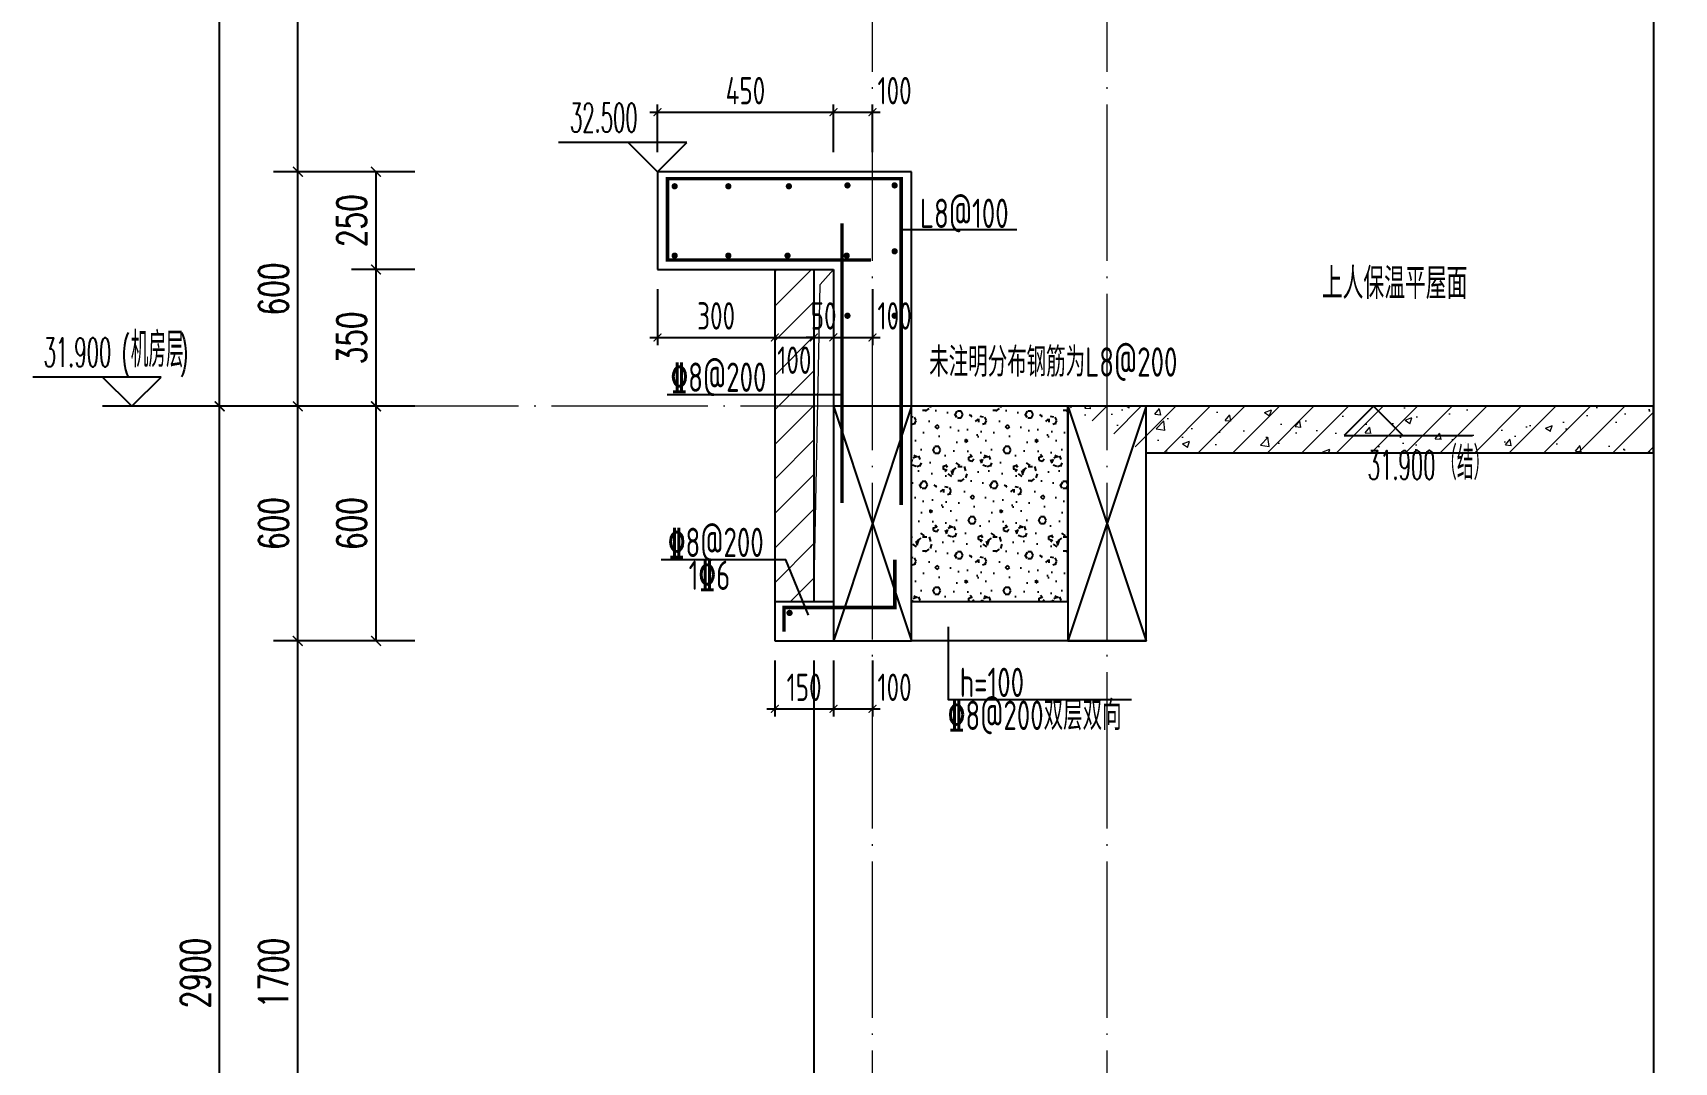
# Model space of a CAD drawing. Extents: x -668857 to 143095, y -247466 to 228182.
# Drawn here: x 16287 to 20486, y 165406 to 168039 of the extents above; entities that cross this region are included whole.
import ezdxf

# ---------------------------------------------------------------- set-up
doc = ezdxf.new("R2010")
doc.units = 0
doc.header["$LTSCALE"] = 1000
doc.linetypes.add('DOTE', pattern=[2.4200000000000004, 2, -0.2, 0.02, -0.2])
doc.layers.get('0').update_dxf_attribs({"linetype": 'CONTINUOUS'})
doc.layers.get('DEFPOINTS').update_dxf_attribs({"linetype": 'CONTINUOUS'})
for name, color, linetype in [('3-屋面构造层', 157, 'CONTINUOUS'), ('DIM', 2, 'CONTINUOUS'), ('DIM_ELEV', 3, 'CONTINUOUS'), ('DIM_SYMB', 3, 'CONTINUOUS'), ('PUB_DIM', 3, 'CONTINUOUS'), ('PUB_TEXT', 2, 'CONTINUOUS'), ('REIN', 6, 'CONTINUOUS'), ('S-大样-砼线', 7, 'CONTINUOUS'), ('S-引出线', 40, 'CONTINUOUS'), ('TEXT', 2, 'CONTINUOUS'), ('WALL', 5, 'CONTINUOUS'), ('看线', 251, 'CONTINUOUS')]:
    doc.layers.add(name, color=color, linetype=linetype)
for name, color, linetype, lineweight in [('DOTE', 19, 'DOTE', 9), ('PUB_HATCH', 8, 'CONTINUOUS', 9), ('立面-洞口示意', 152, 'CONTINUOUS', 13)]:
    doc.layers.add(name, color=color, linetype=linetype, lineweight=lineweight)
doc.styles.add('_TCH_DIM', font='SIMPLEX.shx', dxfattribs={"width": 0.7, "bigfont": 'GBCBIG.shx'})
doc.styles.add('_TCH_DIM_T3', font='SIMPLEX', dxfattribs={"width": 0.7058823529411765, "bigfont": 'GBCBIG'})
doc.styles.add('TSSD_DIMENSION', font='Tssdeng.shx', dxfattribs={"width": 0.7, "bigfont": 'tssdchn.shx'})
doc.styles.add('TSSD_REIN', font='tssdeng.shx', dxfattribs={"width": 0.7, "height": 300, "bigfont": 'tssdchn.shx'})
doc.dimstyles.new('_TCH_ARCH&&25', dxfattribs={"dimtxt": 74.375, "dimasz": 25, "dimexe": 62.5, "dimexo": 75, "dimgap": 25, "dimtad": 1, "dimdec": 0, "dimzin": 0, "dimdsep": 46, "dimtxsty": '_TCH_DIM_T3', "dimblk": 'ARCHTICK', "dimcen": 0.09, "dimclrt": 7, "dimazin": 0, "dimtfac": 1, "dimtdec": 0, "dimtix": 1, "dimtmove": 2, "dimatfit": 3, "dimldrblk": 'ARCHTICK', "dimfxl": 0, "dimtolj": 1, "dimtzin": 0, "dimarcsym": 0})
doc.dimstyles.new('TSSD_20_20', dxfattribs={"dimtxt": 60, "dimasz": 20, "dimexe": 20, "dimexo": 50, "dimgap": 20, "dimtad": 1, "dimdec": 0, "dimzin": 0, "dimdsep": 46, "dimtxsty": 'TSSD_DIMENSION', "dimblk": 'ARCHTICK', "dimblk1": 'ARCHTICK', "dimblk2": 'ARCHTICK', "dimcen": 0, "dimdle": 20, "dimclrt": 7, "dimadec": 0, "dimazin": 0, "dimtfac": 1, "dimtdec": 0, "dimtix": 1, "dimtmove": 2, "dimatfit": 3, "dimfxl": 0, "dimtolj": 1, "dimtzin": 0, "dimarcsym": 0})

# ---------------------------------------------------------------- blocks, each defined once
blk = doc.blocks.new('_ArchTick')
at = {"color": 0, "linetype": 'ByBlock', "const_width": 0.15}
blk.add_lwpolyline([(-0.5, -0.5), (0.5, 0.5)], dxfattribs=at)
blk = doc.blocks.new('*D2278')
at = {"layer": 'DEFPOINTS', "color": 0}
for p in [(18335.25100388983, 167835.549359541), (17885.25100393372, 167683.2258814317), (18335.25100388983, 167683.2258814231)]:
    blk.add_point(p, dxfattribs=at)
at = {"layer": 'DIM', "color": 0, "lineweight": -2}
for p, q in [((17885.25100393372, 167733.2258814317), (17885.25100393372, 167855.549359541)), ((18335.25100388983, 167733.2258814231), (18335.25100388983, 167855.549359541)), ((17865.25100393372, 167835.549359541), (18355.25100388983, 167835.549359541))]:
    blk.add_line(p, q, dxfattribs=at)
at = {"layer": 'DIM', "color": 0, "lineweight": -2, "xscale": 20, "yscale": 20, "zscale": 20, "rotation": 180}
blk.add_blockref('_ArchTick', (17885.25100393372, 167835.549359541), dxfattribs=at)
at = {"layer": 'DIM', "color": 0, "lineweight": -2, "xscale": 20, "yscale": 20, "zscale": 20}
blk.add_blockref('_ArchTick', (18335.25100388983, 167835.549359541), dxfattribs=at)
at = {"layer": 'DIM', "color": 7, "insert": (18110.25100391178, 167890.549359541), "char_height": 70, "attachment_point": 5, "style": 'TSSD_DIMENSION'}
blk.add_mtext('\\A1;450', dxfattribs=at)
blk = doc.blocks.new('*D2279')
at = {"layer": 'DEFPOINTS', "color": 0}
for p in [(18435.25099721237, 167835.5493595359), (18335.25100388983, 167683.2258814231), (18435.25099721237, 167683.2258814212)]:
    blk.add_point(p, dxfattribs=at)
at = {"layer": 'DIM', "color": 0, "lineweight": -2}
for p, q in [((18335.25100388983, 167733.2258814231), (18335.25100388983, 167855.5493595359)), ((18435.25099721237, 167733.2258814212), (18435.25099721237, 167855.5493595359)), ((18315.25100388983, 167835.5493595359), (18455.25099721237, 167835.5493595359))]:
    blk.add_line(p, q, dxfattribs=at)
at = {"layer": 'DIM', "color": 0, "lineweight": -2, "xscale": 20, "yscale": 20, "zscale": 20, "rotation": 180}
blk.add_blockref('_ArchTick', (18335.25100388983, 167835.5493595359), dxfattribs=at)
at = {"layer": 'DIM', "color": 0, "lineweight": -2, "xscale": 20, "yscale": 20, "zscale": 20}
blk.add_blockref('_ArchTick', (18435.25099721237, 167835.5493595359), dxfattribs=at)
at = {"layer": 'DIM', "color": 7, "insert": (18491.69971516108, 167890.5493595359), "char_height": 70, "attachment_point": 5, "style": 'TSSD_DIMENSION'}
blk.add_mtext('\\A1;100', dxfattribs=at)
blk = doc.blocks.new('*D2285')
at = {"layer": 'DEFPOINTS', "color": 0}
for p in [(17885.25099722564, 167433.2258814451), (18185.25100391929, 167433.2258814394), (18185.25100391929, 167259.5151914877)]:
    blk.add_point(p, dxfattribs=at)
at = {"layer": 'DIM', "color": 0, "lineweight": -2}
for p, q in [((17885.25099722564, 167383.2258814451), (17885.25099722564, 167239.5151914877)), ((18185.25100391929, 167383.2258814394), (18185.25100391929, 167239.5151914877)), ((17865.25099722564, 167259.5151914877), (18205.25100391929, 167259.5151914877))]:
    blk.add_line(p, q, dxfattribs=at)
at = {"layer": 'DIM', "color": 0, "lineweight": -2, "xscale": 20, "yscale": 20, "zscale": 20, "rotation": 180}
blk.add_blockref('_ArchTick', (17885.25099722564, 167259.5151914877), dxfattribs=at)
at = {"layer": 'DIM', "color": 0, "lineweight": -2, "xscale": 20, "yscale": 20, "zscale": 20}
blk.add_blockref('_ArchTick', (18185.25100391929, 167259.5151914877), dxfattribs=at)
at = {"layer": 'DIM', "color": 7, "insert": (18035.25100057246, 167314.5151914877), "char_height": 70, "attachment_point": 5, "style": 'TSSD_DIMENSION'}
blk.add_mtext('\\A1;300', dxfattribs=at)
blk = doc.blocks.new('*D2286')
at = {"layer": 'DEFPOINTS', "color": 0}
for p in [(18185.25100391929, 167433.2258814394), (18285.25100415503, 167433.2258814375), (18285.25100415503, 167259.5151914839)]:
    blk.add_point(p, dxfattribs=at)
at = {"layer": 'DIM', "color": 0, "lineweight": -2}
for p, q in [((18185.25100391929, 167383.2258814394), (18185.25100391929, 167239.5151914839)), ((18285.25100415503, 167383.2258814375), (18285.25100415503, 167239.5151914839)), ((18165.25100391929, 167259.5151914839), (18305.25100415503, 167259.5151914839))]:
    blk.add_line(p, q, dxfattribs=at)
at = {"layer": 'DIM', "color": 0, "lineweight": -2, "xscale": 20, "yscale": 20, "zscale": 20, "rotation": 180}
blk.add_blockref('_ArchTick', (18185.25100391929, 167259.5151914839), dxfattribs=at)
at = {"layer": 'DIM', "color": 0, "lineweight": -2, "xscale": 20, "yscale": 20, "zscale": 20}
blk.add_blockref('_ArchTick', (18285.25100415503, 167259.5151914839), dxfattribs=at)
at = {"layer": 'DIM', "color": 7, "insert": (18235.25100403716, 167201.1818581505), "char_height": 70, "attachment_point": 5, "style": 'TSSD_DIMENSION'}
blk.add_mtext('\\A1;100', dxfattribs=at)
blk = doc.blocks.new('*D2287')
at = {"layer": 'DEFPOINTS', "color": 0}
for p in [(18285.25100415503, 167433.2258814375), (18335.25100391766, 167433.2258814365), (18335.25100391766, 167259.5151914825)]:
    blk.add_point(p, dxfattribs=at)
at = {"layer": 'DIM', "color": 0, "lineweight": -2}
for p, q in [((18285.25100415503, 167383.2258814375), (18285.25100415503, 167239.5151914825)), ((18335.25100391766, 167383.2258814365), (18335.25100391766, 167239.5151914825)), ((18285.25100415503, 167259.5151914825), (18265.25100415503, 167259.5151914825)), ((18285.25100415503, 167259.5151914825), (18335.25100391766, 167259.5151914825)), ((18335.25100391766, 167259.5151914825), (18355.25100391766, 167259.5151914825))]:
    blk.add_line(p, q, dxfattribs=at)
at = {"layer": 'DIM', "color": 0, "lineweight": -2, "xscale": 20, "yscale": 20, "zscale": 20}
blk.add_blockref('_ArchTick', (18285.25100415503, 167259.5151914825), dxfattribs=at)
at = {"layer": 'DIM', "color": 0, "lineweight": -2, "xscale": 20, "yscale": 20, "zscale": 20, "rotation": 180}
blk.add_blockref('_ArchTick', (18335.25100391766, 167259.5151914825), dxfattribs=at)
at = {"layer": 'DIM', "color": 7, "insert": (18310.25100403634, 167314.5151914825), "char_height": 70, "attachment_point": 5, "style": 'TSSD_DIMENSION'}
blk.add_mtext('\\A1;50', dxfattribs=at)
blk = doc.blocks.new('*D2288')
at = {"layer": 'DEFPOINTS', "color": 0}
for p in [(18335.25100391766, 167433.2258814365), (18435.25099724019, 167433.2258814346), (18435.25099724019, 167259.515191481)]:
    blk.add_point(p, dxfattribs=at)
at = {"layer": 'DIM', "color": 0, "lineweight": -2}
for p, q in [((18335.25100391766, 167383.2258814365), (18335.25100391766, 167239.515191481)), ((18435.25099724019, 167383.2258814346), (18435.25099724019, 167239.515191481)), ((18315.25100391766, 167259.515191481), (18455.25099724019, 167259.515191481))]:
    blk.add_line(p, q, dxfattribs=at)
at = {"layer": 'DIM', "color": 0, "lineweight": -2, "xscale": 20, "yscale": 20, "zscale": 20, "rotation": 180}
blk.add_blockref('_ArchTick', (18335.25100391766, 167259.515191481), dxfattribs=at)
at = {"layer": 'DIM', "color": 0, "lineweight": -2, "xscale": 20, "yscale": 20, "zscale": 20}
blk.add_blockref('_ArchTick', (18435.25099724019, 167259.515191481), dxfattribs=at)
at = {"layer": 'DIM', "color": 7, "insert": (18491.69971518891, 167314.515191481), "char_height": 70, "attachment_point": 5, "style": 'TSSD_DIMENSION'}
blk.add_mtext('\\A1;100', dxfattribs=at)
blk = doc.blocks.new('*D2289')
at = {"layer": 'DEFPOINTS', "color": 0}
for p in [(18185.25099723972, 166483.2258814366), (18335.25099723809, 166483.2258814337), (18335.25099723809, 166309.5151914806)]:
    blk.add_point(p, dxfattribs=at)
at = {"layer": 'DIM', "color": 0, "lineweight": -2}
for p, q in [((18185.25099723972, 166433.2258814366), (18185.25099723972, 166289.5151914806)), ((18335.25099723809, 166433.2258814337), (18335.25099723809, 166289.5151914806)), ((18165.25099723972, 166309.5151914806), (18355.25099723809, 166309.5151914806))]:
    blk.add_line(p, q, dxfattribs=at)
at = {"layer": 'DIM', "color": 0, "lineweight": -2, "xscale": 20, "yscale": 20, "zscale": 20, "rotation": 180}
blk.add_blockref('_ArchTick', (18185.25099723972, 166309.5151914806), dxfattribs=at)
at = {"layer": 'DIM', "color": 0, "lineweight": -2, "xscale": 20, "yscale": 20, "zscale": 20}
blk.add_blockref('_ArchTick', (18335.25099723809, 166309.5151914806), dxfattribs=at)
at = {"layer": 'DIM', "color": 7, "insert": (18260.25099723891, 166364.5151914806), "char_height": 70, "attachment_point": 5, "style": 'TSSD_DIMENSION'}
blk.add_mtext('\\A1;150', dxfattribs=at)
blk = doc.blocks.new('*D2290')
at = {"layer": 'DEFPOINTS', "color": 0}
for p in [(18335.25099723821, 166483.2258814337), (18435.25099056074, 166483.2258814318), (18435.25099056074, 166309.5151914782)]:
    blk.add_point(p, dxfattribs=at)
at = {"layer": 'DIM', "color": 0, "lineweight": -2}
for p, q in [((18335.25099723821, 166433.2258814337), (18335.25099723821, 166289.5151914782)), ((18435.25099056074, 166433.2258814318), (18435.25099056074, 166289.5151914782)), ((18315.25099723821, 166309.5151914782), (18455.25099056074, 166309.5151914782))]:
    blk.add_line(p, q, dxfattribs=at)
at = {"layer": 'DIM', "color": 0, "lineweight": -2, "xscale": 20, "yscale": 20, "zscale": 20, "rotation": 180}
blk.add_blockref('_ArchTick', (18335.25099723821, 166309.5151914782), dxfattribs=at)
at = {"layer": 'DIM', "color": 0, "lineweight": -2, "xscale": 20, "yscale": 20, "zscale": 20}
blk.add_blockref('_ArchTick', (18435.25099056074, 166309.5151914782), dxfattribs=at)
at = {"layer": 'DIM', "color": 7, "insert": (18491.69970850946, 166364.5151914782), "char_height": 70, "attachment_point": 5, "style": 'TSSD_DIMENSION'}
blk.add_mtext('\\A1;100', dxfattribs=at)
blk = doc.blocks.new('*D2291')
at = {"layer": 'DEFPOINTS', "color": 0}
for p in [(17165.05684014421, 167683.2258814349), (17339.66760659346, 167683.2258814349), (17339.66760659346, 167433.2258814365)]:
    blk.add_point(p, dxfattribs=at)
at = {"layer": 'PUB_DIM', "color": 0, "lineweight": -2}
for p, q in [((17264.66760659346, 167683.2258814349), (17102.55684014421, 167683.2258814349)), ((17165.05684014421, 167433.2258814365), (17165.05684014421, 167683.2258814349)), ((17264.66760659346, 167433.2258814365), (17102.55684014421, 167433.2258814365))]:
    blk.add_line(p, q, dxfattribs=at)
at = {"layer": 'PUB_DIM', "color": 0, "lineweight": -2, "xscale": 25, "yscale": 25, "zscale": 25}
for p, rotation in [((17165.05684014421, 167683.2258814349), 90), ((17165.05684014421, 167433.2258814365), 270)]:
    blk.add_blockref('_ArchTick', p, dxfattribs=dict(at, rotation=rotation))
at = {"layer": 'PUB_DIM', "color": 7, "insert": (17102.86934014419, 167558.2258814357), "char_height": 74.375, "attachment_point": 5, "rotation": 90, "style": '_TCH_DIM_T3'}
blk.add_mtext('\\A1;250', dxfattribs=at)
blk = doc.blocks.new('*D2292')
at = {"layer": 'DEFPOINTS', "color": 0}
for p in [(17165.05684014421, 167433.2258814365), (17339.66760659346, 167433.2258814365), (17339.66760659346, 167083.2258814086)]:
    blk.add_point(p, dxfattribs=at)
at = {"layer": 'PUB_DIM', "color": 0, "lineweight": -2}
for p, q in [((17264.66760659346, 167433.2258814365), (17102.55684014421, 167433.2258814365)), ((17165.05684014421, 167083.2258814086), (17165.05684014421, 167433.2258814365)), ((17264.66760659346, 167083.2258814086), (17102.55684014421, 167083.2258814086))]:
    blk.add_line(p, q, dxfattribs=at)
at = {"layer": 'PUB_DIM', "color": 0, "lineweight": -2, "xscale": 25, "yscale": 25, "zscale": 25}
for p, rotation in [((17165.05684014421, 167433.2258814365), 90), ((17165.05684014421, 167083.2258814086), 270)]:
    blk.add_blockref('_ArchTick', p, dxfattribs=dict(at, rotation=rotation))
at = {"layer": 'PUB_DIM', "color": 7, "insert": (17102.86934014419, 167258.2258814225), "char_height": 74.375, "attachment_point": 5, "rotation": 90, "style": '_TCH_DIM_T3'}
blk.add_mtext('\\A1;350', dxfattribs=at)
blk = doc.blocks.new('*D2293')
at = {"layer": 'DEFPOINTS', "color": 0}
for p in [(17165.05684014421, 167083.2258814086), (17339.66760659346, 167083.2258814086), (17339.66760659346, 166483.2258814086)]:
    blk.add_point(p, dxfattribs=at)
at = {"layer": 'PUB_DIM', "color": 0, "lineweight": -2}
for p, q in [((17264.66760659346, 167083.2258814086), (17102.55684014421, 167083.2258814086)), ((17165.05684014421, 166483.2258814086), (17165.05684014421, 167083.2258814086)), ((17264.66760659346, 166483.2258814086), (17102.55684014421, 166483.2258814086))]:
    blk.add_line(p, q, dxfattribs=at)
at = {"layer": 'PUB_DIM', "color": 0, "lineweight": -2, "xscale": 25, "yscale": 25, "zscale": 25}
for p, rotation in [((17165.05684014421, 167083.2258814086), 90), ((17165.05684014421, 166483.2258814086), 270)]:
    blk.add_blockref('_ArchTick', p, dxfattribs=dict(at, rotation=rotation))
at = {"layer": 'PUB_DIM', "color": 7, "insert": (17102.86934014419, 166783.2258814086), "char_height": 74.375, "attachment_point": 5, "rotation": 90, "style": '_TCH_DIM_T3'}
blk.add_mtext('\\A1;600', dxfattribs=at)
blk = doc.blocks.new('*D2994')
at = {"layer": 'DEFPOINTS', "color": 0}
for p in [(16965.05684013979, 166483.2177472215), (17265.05684016051, 166483.2177472215), (17265.05684016051, 164783.2258814325)]:
    blk.add_point(p, dxfattribs=at)
at = {"layer": 'PUB_DIM', "color": 0, "lineweight": -2}
for p, q in [((17190.05684016051, 166483.2177472215), (16902.55684013979, 166483.2177472215)), ((16965.05684013979, 164783.2258814325), (16965.05684013979, 166483.2177472215)), ((17190.05684016051, 164783.2258814325), (16902.55684013979, 164783.2258814325))]:
    blk.add_line(p, q, dxfattribs=at)
at = {"layer": 'PUB_DIM', "color": 0, "lineweight": -2, "xscale": 25, "yscale": 25, "zscale": 25}
for p, rotation in [((16965.05684013979, 166483.2177472215), 90), ((16965.05684013979, 164783.2258814325), 270)]:
    blk.add_blockref('_ArchTick', p, dxfattribs=dict(at, rotation=rotation))
at = {"layer": 'PUB_DIM', "color": 7, "insert": (16902.86934013976, 165633.221814327), "char_height": 74.375, "attachment_point": 5, "rotation": 90, "style": '_TCH_DIM_T3'}
blk.add_mtext('\\A1;1700', dxfattribs=at)
blk = doc.blocks.new('*D2995')
at = {"layer": 'DEFPOINTS', "color": 0}
for p in [(16965.05684013979, 167083.2258814363), (17265.05684016051, 167083.2258814363), (17265.05684016051, 166483.2177472215)]:
    blk.add_point(p, dxfattribs=at)
at = {"layer": 'PUB_DIM', "color": 0, "lineweight": -2}
for p, q in [((17190.05684016051, 167083.2258814363), (16902.55684013979, 167083.2258814363)), ((16965.05684013979, 166483.2177472215), (16965.05684013979, 167083.2258814363)), ((17190.05684016051, 166483.2177472215), (16902.55684013979, 166483.2177472215))]:
    blk.add_line(p, q, dxfattribs=at)
at = {"layer": 'PUB_DIM', "color": 0, "lineweight": -2, "xscale": 25, "yscale": 25, "zscale": 25}
for p, rotation in [((16965.05684013979, 167083.2258814363), 90), ((16965.05684013979, 166483.2177472215), 270)]:
    blk.add_blockref('_ArchTick', p, dxfattribs=dict(at, rotation=rotation))
at = {"layer": 'PUB_DIM', "color": 7, "insert": (16902.86934013976, 166783.2218143289), "char_height": 74.375, "attachment_point": 5, "rotation": 90, "style": '_TCH_DIM_T3'}
blk.add_mtext('\\A1;600', dxfattribs=at)
blk = doc.blocks.new('*D2996')
at = {"layer": 'DEFPOINTS', "color": 0}
for p in [(16965.05684013979, 167683.2258814083), (17265.05684016051, 167683.2258814083), (17265.05684016051, 167083.2258814363)]:
    blk.add_point(p, dxfattribs=at)
at = {"layer": 'PUB_DIM', "color": 0, "lineweight": -2}
for p, q in [((17190.05684016051, 167683.2258814083), (16902.55684013979, 167683.2258814083)), ((16965.05684013979, 167083.2258814363), (16965.05684013979, 167683.2258814083)), ((17190.05684016051, 167083.2258814363), (16902.55684013979, 167083.2258814363))]:
    blk.add_line(p, q, dxfattribs=at)
at = {"layer": 'PUB_DIM', "color": 0, "lineweight": -2, "xscale": 25, "yscale": 25, "zscale": 25}
for p, rotation in [((16965.05684013979, 167683.2258814083), 90), ((16965.05684013979, 167083.2258814363), 270)]:
    blk.add_blockref('_ArchTick', p, dxfattribs=dict(at, rotation=rotation))
at = {"layer": 'PUB_DIM', "color": 7, "insert": (16902.86934013976, 167383.2258814223), "char_height": 74.375, "attachment_point": 5, "rotation": 90, "style": '_TCH_DIM_T3'}
blk.add_mtext('\\A1;600', dxfattribs=at)
blk = doc.blocks.new('*D2997')
at = {"layer": 'DEFPOINTS', "color": 0}
for p in [(16965.05684013979, 169383.2258814367), (17265.05684016051, 169383.2258814367), (17265.05684016051, 167683.2258814083)]:
    blk.add_point(p, dxfattribs=at)
at = {"layer": 'PUB_DIM', "color": 0, "lineweight": -2}
for p, q in [((17190.05684016051, 169383.2258814367), (16902.55684013979, 169383.2258814367)), ((16965.05684013979, 167683.2258814083), (16965.05684013979, 169383.2258814367)), ((17190.05684016051, 167683.2258814083), (16902.55684013979, 167683.2258814083))]:
    blk.add_line(p, q, dxfattribs=at)
at = {"layer": 'PUB_DIM', "color": 0, "lineweight": -2, "xscale": 25, "yscale": 25, "zscale": 25}
for p, rotation in [((16965.05684013979, 169383.2258814367), 90), ((16965.05684013979, 167683.2258814083), 270)]:
    blk.add_blockref('_ArchTick', p, dxfattribs=dict(at, rotation=rotation))
at = {"layer": 'PUB_DIM', "color": 7, "insert": (16902.86934013976, 168533.2258814225), "char_height": 74.375, "attachment_point": 5, "rotation": 90, "style": '_TCH_DIM_T3'}
blk.add_mtext('\\A1;1700', dxfattribs=at)
blk = doc.blocks.new('*D3005')
at = {"layer": 'DEFPOINTS', "color": 0}
for p in [(16765.0568401349, 167083.2258814365), (17265.05684016005, 167083.2258814365), (17265.05684016005, 164183.2258814365)]:
    blk.add_point(p, dxfattribs=at)
at = {"layer": 'PUB_DIM', "color": 0, "lineweight": -2}
for p, q in [((17190.05684016005, 167083.2258814365), (16702.5568401349, 167083.2258814365)), ((16765.0568401349, 164183.2258814365), (16765.0568401349, 167083.2258814365)), ((17190.05684016005, 164183.2258814365), (16702.5568401349, 164183.2258814365))]:
    blk.add_line(p, q, dxfattribs=at)
at = {"layer": 'PUB_DIM', "color": 0, "lineweight": -2, "xscale": 25, "yscale": 25, "zscale": 25}
for p, rotation in [((16765.0568401349, 167083.2258814365), 90), ((16765.0568401349, 164183.2258814365), 270)]:
    blk.add_blockref('_ArchTick', p, dxfattribs=dict(at, rotation=rotation))
at = {"layer": 'PUB_DIM', "color": 7, "insert": (16702.86934013488, 165633.2258814365), "char_height": 74.375, "attachment_point": 5, "rotation": 90, "style": '_TCH_DIM_T3'}
blk.add_mtext('\\A1;2900', dxfattribs=at)
blk = doc.blocks.new('*D3006')
at = {"layer": 'DEFPOINTS', "color": 0}
for p in [(16765.0568401349, 169983.2258814365), (17265.05684016005, 169983.2258814365), (17265.05684016005, 167083.2258814365)]:
    blk.add_point(p, dxfattribs=at)
at = {"layer": 'PUB_DIM', "color": 0, "lineweight": -2}
for p, q in [((17190.05684016005, 169983.2258814365), (16702.5568401349, 169983.2258814365)), ((16765.0568401349, 167083.2258814365), (16765.0568401349, 169983.2258814365)), ((17190.05684016005, 167083.2258814365), (16702.5568401349, 167083.2258814365))]:
    blk.add_line(p, q, dxfattribs=at)
at = {"layer": 'PUB_DIM', "color": 0, "lineweight": -2, "xscale": 25, "yscale": 25, "zscale": 25}
for p, rotation in [((16765.0568401349, 169983.2258814365), 90), ((16765.0568401349, 167083.2258814365), 270)]:
    blk.add_blockref('_ArchTick', p, dxfattribs=dict(at, rotation=rotation))
at = {"layer": 'PUB_DIM', "color": 7, "insert": (16702.86934013488, 168533.2258814365), "char_height": 74.375, "attachment_point": 5, "rotation": 90, "style": '_TCH_DIM_T3'}
blk.add_mtext('\\A1;2900', dxfattribs=at)
blk = doc.blocks.new('A$C0F477415')
at = {"layer": 'REIN', "const_width": 9}
for points in [[(536.22545744339, 974.1030920682824), (15.93111191410571, 974.1030920682824), (15.93111191410571, 1182.470114677621), (613.6656915736385, 1182.470114677621), (613.6656915736385, 347.4605763027794)], [(462.5655877483077, 353.0609498316771), (462.5655877483077, 1067.749458644073)], [(313.9337750365958, 23.34555459674448), (313.9337750365958, 85.24854036327451), (597.794307123404, 85.24854036327451), (597.794307123404, 208.2016744283028)]]:
    blk.add_lwpolyline(points, dxfattribs=at)
at = {"layer": 'REIN', "const_width": 8}
for points in [[(30.21925133559853, 1162.868610424921, 1), (38.21925133559853, 1162.868610424921, 1)], [(167.6620064838789, 1162.868610424921, 1), (175.6620064838789, 1162.868610424921, 1)], [(322.5238362546079, 1162.868610424921, 1), (330.5238362546079, 1162.868610424921, 1)], [(472.3069430752657, 1165.127354013326, 1), (480.3069430752657, 1165.127354013326, 1)], [(593.0279733999632, 1165.127354013326, 1), (601.0279733999632, 1165.127354013326, 1)], [(30.21925133559853, 985.4166030073538, 1), (38.21925133559853, 985.4166030073538, 1)], [(167.6620064838789, 985.4166030073538, 1), (175.6620064838789, 985.4166030073538, 1)], [(319.1733809751458, 985.4166030073538, 1), (327.1733809751458, 985.4166030073538, 1)], [(470.4389034458436, 985.4166030073538, 1), (478.4389034458436, 985.4166030073538, 1)], [(593.0279733999632, 996.5827968406375, 1), (601.0279733999632, 996.5827968406375, 1)], [(472.3069430752657, 831.7102530163829, 1), (480.3069430752657, 831.7102530163829, 1)], [(593.0279733999632, 831.7102530163829, 1), (601.0279733999632, 831.7102530163829, 1)], [(324.1522886119783, 71.62434444355313, 1), (332.1522886119783, 71.62434444355313, 1)]]:
    blk.add_lwpolyline(points, format="xyb", close=True, dxfattribs=at)
at = {"layer": 'S-大样-砼线'}
for p, q in [((440.4064266392961, 600.0093946014531), (640.4064254472032, 0.001821757410652936)), ((640.4093733830377, 600.0093946051784), (440.4093745723367, 0.001821753685362637))]:
    blk.add_line(p, q, dxfattribs=at)
blk.add_lwpolyline([(640.4064325019717, 600.0093946014531), (440.4064266392961, 600.0093946014531), (440.4064266318455, 0.001821757410652936), (640.4064324935898, 0.001821757410652936)], close=True, dxfattribs=at)
at = {"layer": 'S-引出线'}
for p, q in [((609.6656915736385, 1052.001626337471), (909.7999883112498, 1052.001626337471)), ((15.48061037855223, 630.2351489840075), (462.5655877483077, 630.2351489840075))]:
    blk.add_line(p, q, dxfattribs=at)
blk.add_lwpolyline([(376.4770208946429, 66.11144457937917), (318.4227704755031, 207.6593468654319), (-0.0008167573250830173, 207.6593468654319)], dxfattribs=at)
at = {"layer": 'TEXT', "style": 'TSSD_REIN', "width": 0.7}
for s, p in [('L8@100', (661.743466746062, 1056.110395150376)), ('未注明分布钢筋为L8@200', (685.4535198323429, 675.8293871463975)), ('%%1328@200', (23.94837839109823, 636.9912632876658)), ('%%1328@200', (17.02145750215277, 214.4464526554802)), ('1%%1326', (70.13916111178696, 130.3748975073686))]:
    blk.add_text(s, height=75, rotation=1.867629851175362e-07, dxfattribs=at).set_placement(p)
blk = doc.blocks.new('20210809.02264990')
at = {"layer": 'TEXT'}
blk.add_lwpolyline([(87888.15552412858, 66842.85802403922), (87888.15552412858, 66657.37792068897), (88357.96524327435, 66657.37792068897)], dxfattribs=at)
blk.add_blockref('A$C0F477415', (87154.51063364511, 66807.0840813448), dxfattribs=at)
at = {"layer": 'TEXT', "style": 'TSSD_REIN', "width": 0.7}
for s, p in [('h=100', (87918.06667849608, 66663.40869463401)), ('%%1328@200双层双向', (87887.65350001864, 66579.16558626192))]:
    blk.add_text(s, height=75, rotation=1.867629851175362e-07, dxfattribs=at).set_placement(p)
blk = doc.blocks.new('20210810.11414382')
at = {"layer": 'S-大样-砼线'}
for p, q in [((0, 600.0000001599838), (199.9999988171039, 9.487848728895187e-09)), ((200.0029467437416, 600.0000001579465), (0.002947942237369716, 0))]:
    blk.add_line(p, q, dxfattribs=at)
blk.add_lwpolyline([(200.0000058626756, 600.0000001542212), (0, 600.0000001542212), (1.746229827404022e-09, 3.725290298461914e-09), (200.0000058634905, 3.725290298461914e-09)], close=True, dxfattribs=at)
blk = doc.blocks.new('FSDFSFSFSFEFSFESF')
at = {"layer": '看线'}
blk.add_line((1114228.273350265, 467393.3721650818), (1114228.273350265, 465805.1368709645), dxfattribs=at)

msp = doc.modelspace()

# ---------------------------------------------------------------- hatches: boundary and pattern name
at = {"layer": '3-屋面构造层'}
h = msp.add_hatch(dxfattribs=at)
h.set_pattern_fill('加气混凝土', color=251, scale=15, style=0)
h.set_pattern_definition([(0, (-1095889.922346321, -304015.0462836494), (90, 180), [0, -180]), (0, (-1095995.222346321, -304039.3462836494), (90, 180), [0, -180]), (0, (-1095936.722346321, -304041.1462836495), (90, 180), [0, -180]), (0, (-1095872.822346321, -303988.0462836494), (90, 180), [0, -180]), (0, (-1095947.522346321, -304050.1462836495), (90, 180), [0, -180]), (0, (-1095854.822346321, -303874.6462836495), (90, 180), [0, -180]), (0, (-1095909.722346321, -303889.0462836494), (90, 180), [0, -180]), (0, (-1095880.922346321, -303911.5462836494), (90, 180), [0, -180]), (0, (-1096027.622346321, -303915.1462836495), (90, 180), [0, -180]), (0, (-1095939.422346321, -303923.2462836494), (90, 180), [0, -180]), (0, (-1095973.622346321, -303969.1462836495), (90, 180), [0, -180]), (0, (-1095971.822346321, -304036.6462836495), (90, 180), [0, -180]), (0, (-1095904.322346321, -304043.8462836494), (90, 180), [0, -180]), (0, (-1095854.822346321, -303964.6462836495), (90, 180), [0, -180]), (0, (-1096023.122346321, -303992.5462836494), (90, 180), [0, -180]), (0, (-1096007.822346321, -303961.9462836493), (90, 180), [0, -180]), (0, (-1095937.622346321, -303974.5462836494), (90, 180), [0, -180]), (0, (-1095962.822346321, -304000.6462836495), (90, 180), [0, -180]), (0, (-1095977.222346321, -303941.2462836494), (90, 180), [0, -180]), (0, (-1095954.722346321, -303873.7462836494), (90, 180), [0, -180]), (0, (-1096015.922346321, -304030.3462836494), (90, 180), [0, -180]), (0, (-1095916.922346321, -303910.6462836495), (90, 180), [0, -180]), (0, (-1096000.622346321, -303907.9462836493), (90, 180), [0, -180]), (0, (-1096015.022346321, -303884.5462836494), (90, 180), [0, -180]), (130.601294, (-1095865.879488921, -303931.0034268495), (-449.9999950292954, 540.00000236093), [7.9024662, -3311.1333]), (18.4349488, (-1095878.736631521, -303927.5748552495), (449.9999983404209, 179.9999986719667), [8.131572, -1130.28837]), (90, (-1095878.736631521, -303935.2891404495), (90.00000000000001, 180), [7.714285199999999, -352.285695]), (161.565051, (-1095871.022346321, -303937.8605700495), (-450.0000022657823, 179.9999865817234), [8.131572, -1130.28837]), (53.1301023, (-1095871.022346321, -303937.8605700495), (90.00000017013603, 179.999999914932), [8.571428999999998, -891.4285499999999]), (135, (-1095864.165203121, -304029.5748396494), (-90.00001087984293, 179.9999878185604), [7.273098, -501.84378]), (45, (-1095874.450917921, -304029.5748396494), (89.99999942471308, 179.9999992736903), [7.273098, -501.84378]), (135, (-1095869.308060521, -304034.7177096495), (-90.00001087984293, 179.9999878185604), [7.273098, -501.84378]), (45, (-1095869.308060521, -304034.7177096495), (89.99999942471308, 179.9999992736903), [7.273098, -501.84378]), (116.565051, (-1095950.736624321, -303908.7177114495), (-1.565789601976064e-05, 359.9999902060562), [9.58314779999993, -191.6629499999989]), (180, (-1095955.022334321, -303900.1462842495), (-89.99999999999997, 180), [10.2857148, -169.714275]), (63.43494880000001, (-1095969.593766321, -303908.7177114495), (8.14843605922988e-07, 359.9999982559008), [9.583147799999999, -191.66295]), (116.565051, (-1095965.308056321, -303917.2891404495), (-1.565789601976064e-05, 359.9999902060562), [9.58314779999993, -191.6629499999989]), (0, (-1095965.308056321, -303917.2891404495), (90, 180), [10.2857148, -169.714275]), (63.43494880000001, (-1095955.022334321, -303917.2891404495), (8.14843605922988e-07, 359.9999982559008), [9.583147799999999, -191.66295]), (107.102728, (-1095883.022346921, -303969.5748456494), (-269.9999896777364, 900.0000014520431), [11.6584038, -4884.87075]), (143.972626, (-1095886.450918521, -303958.4319978495), (-1709.999978321427, 1259.9999985739), [11.6584038, -2436.606]), (180, (-1095895.879489521, -303951.5748546495), (-89.99999999999997, 180), [11.1428568, -168.85713]), (36.02737329999999, (-1095916.450917321, -303958.4319978495), (1709.999987362977, 1259.999986416658), [11.65840379999993, -2436.605999999982]), (71.5650511, (-1095919.879488921, -303968.7177036494), (270.0000013860985, 899.9999984504369), [10.8420948, -1127.57784]), (107.102728, (-1095916.450917321, -303979.8605676495), (-269.9999896777364, 900.0000014520431), [11.6584038, -4884.87075]), (143.972626, (-1095907.022346321, -303986.7177036494), (-1709.999978321427, 1259.9999985739), [11.6584038, -2436.606]), (0, (-1095907.022346321, -303986.7177036494), (90, 180), [11.1428568, -168.85713]), (36.02737329999999, (-1095895.879489521, -303986.7177036494), (1709.999987362977, 1259.999986416658), [11.65840379999993, -2436.605999999982]), (71.5650511, (-1095886.450918521, -303979.8605676495), (270.0000013860985, 899.9999984504369), [10.8420948, -1127.57784]), (150.255118, (-1095881.308061121, -303885.5748558495), (-270.0000006390409, 179.9999977695058), [6.910506, -1444.29588]), (90, (-1095887.308060521, -303889.0034256495), (90.00000000000001, 180), [6.857143199999999, -353.142825]), (29.7448813, (-1095887.308060521, -303889.0034256495), (270.0000001590055, 179.9999991593464), [6.910506, -1444.29588]), (116.565051, (-1095923.308060521, -304013.2891416495), (-1.565789601976064e-05, 359.9999902060562), [9.58314779999993, -191.6629499999989]), (168.690067, (-1095927.593774121, -304004.7177036494), (-810.0000006009299, 179.9999954832327), [8.7411762, -1826.90565]), (41.18592510000001, (-1095943.022346321, -304009.0034136494), (2249.999986367597, 1979.999982686525), [9.1115532, -3817.7406]), (90, (-1095943.022346321, -304017.5748516495), (90.00000000000001, 180), [8.571428999999998, -351.42855]), (138.814074, (-1095936.165203121, -304023.5748456494), (-2249.999960007064, 1980.00001261089), [9.1115532, -3817.7406]), (16.6992442, (-1095936.165203121, -304023.5748456494), (2969.999977654917, 899.9999905734195), [8.948835, -3749.56125]), (60.9453959, (-1095927.593774121, -304021.0034196494), (89.99999976116268, 179.9999984078114), [8.824825800000001, -3697.60185]), (109.983106, (-1095998.736630321, -303937.8605700495), (-450.0000016949791, 1259.999996665506), [10.03260059999993, -4203.659249999963]), (155.556045, (-1096002.165198321, -303928.4319972495), (-1170.000004459817, 539.9999887808897), [10.3568958, -4339.539449999999]), (24.4439547, (-1096021.022340321, -303928.4319972495), (1170.000000583643, 539.9999974027204), [10.3568958, -4339.539449999999]), (70.01689340000001, (-1096024.450908321, -303937.8605700495), (450.0000013566428, 1259.999996874217), [10.0326006, -4203.65925]), (109.983106, (-1096021.022340321, -303947.2891410495), (-450.0000016949791, 1259.999996665506), [10.03260059999993, -4203.659249999963]), (160.016893, (-1096011.593760321, -303950.7177126495), (-450.0000002644888, 179.9999918000023), [10.0326006, -2096.81325]), (19.9831065, (-1096011.593760321, -303950.7177126495), (449.9999975293226, 179.9999997144084), [10.0326006, -2096.81325]), (70.01689340000001, (-1096002.165198321, -303947.2891410495), (450.0000013566428, 1259.999996874217), [10.0326006, -4203.65925]), (122.005383, (-1095931.879489521, -303954.1462842495), (-90.00001207844099, 179.9999908112358), [8.0862696, -1690.0302]), (18.4349488, (-1095943.879488321, -303949.8605688495), (449.9999983404209, 179.9999986719667), [8.131572, -1130.28837]), (90, (-1095943.879488321, -303957.5748558495), (90.00000000000001, 180), [7.714285199999999, -352.285695]), (161.565051, (-1095936.165203121, -303960.1462836495), (-450.0000022657823, 179.9999865817234), [8.131572, -1130.28837]), (54.46232220000002, (-1095936.165203121, -303960.1462836495), (629.9999990871778, 899.9999986518196), [7.373421, -3089.46345]), (116.565051, (-1095984.165198321, -303997.8605676495), (-1.565789601976064e-05, 359.9999902060562), [9.58314779999993, -191.6629499999989]), (180, (-1095988.450908321, -303989.2891296494), (-89.99999999999997, 180), [9.428571, -170.57142]), (59.0362434, (-1096003.022340321, -303997.8605676495), (90.00000029295946, 179.9999991263332), [9.995918399999928, -2089.146599999981]), (120.963756, (-1095997.879488321, -304006.4319876494), (-90.00001229938933, 179.9999917339799), [9.995918399999999, -2089.1466]), (0, (-1095997.879488321, -304006.4319876494), (90, 180), [9.428571, -170.57142]), (63.43494880000001, (-1095988.450908321, -304006.4319876494), (8.14843605922988e-07, 359.9999982559008), [9.583147799999999, -191.66295])])
h.paths.add_polyline_path([(18535.25100392976, 166583.2260184509), (18935.25100391114, 166583.2257443296), (18935.2510039733, 167083.2257238517), (18535.25100252556, 167083.2258850046)])
at = {"layer": 'PUB_HATCH'}
h = msp.add_hatch(dxfattribs=at)
h.set_pattern_fill('普通砖', color=256, scale=25, style=0)
h.set_pattern_definition([(45, (-956095.3464905367, 321071.1357637815), (-44.19419150182874, 44.19419150182875), [])])
h.paths.add_polyline_path([(18185.25099764497, 167433.2258814849), (18185.25099723332, 166583.2258814854), (18285.25099723332, 166583.225881437), (18285.25099764497, 167433.2258814365)])
h = msp.add_hatch(dxfattribs=at)
h.set_pattern_fill('钢筋混凝土', color=256, scale=25, style=0)
h.set_pattern_definition([(45, (-956095.3464905367, 321026.2579262814), (-44.19417382415921, 44.19417382415922), []), (49.99999999999999, (-956095.3464905367, 321026.2579262814), (179.3150456501884, -15.68803374564878), [18.75, -206.25]), (355, (-956095.3464905367, 321026.2579262814), (-34.68783340325, 188.048033425003), [15, -165]), (100.4514, (-956080.4035705368, 321024.9505912814), (144.6273454285054, 172.3598855152384), [15.9350475, -175.285528]), (46.18420000000002, (-956095.3464905367, 321076.2579262814), (266.8102621564111, -41.37975358225452), [28.12499999999994, -309.374999999999]), (96.6356, (-956073.1123042867, 321072.8095995315), (233.6656763871758, 243.5294677251104), [23.902572, -262.92825]), (351.1842, (-956095.3464905367, 321076.2579262814), (233.6654862834068, 243.5296502313311), [22.5, -247.5]), (21, (-956070.3464905367, 321063.7579262814), (149.2267630296154, -100.6547226663347), [18.75, -206.25]), (326.0000000000001, (-956070.3464905367, 321063.7579262814), (60.82883298039543, 181.2875112617133), [15, -165]), (71.4514, (-956057.9109322866, 321055.3700247814), (210.0556571453725, 80.6326241774881), [15.9350475, -175.285528]), (37.50000000000001, (-956095.3464905367, 321026.2579262814), (3.039963829322667, 83.22346345782788), [0, -163, 0, -167.5, 0, -165.625]), (7.499999999999999, (-956095.3464905367, 321026.2579262814), (65.76738436053715, 98.60292797059006), [0, -95.5, 0, -159.25, 0, -63.125]), (327.5, (-956151.0964905367, 321026.2579262814), (133.4556090431022, -5.638717933594939), [0, -62.5, 0, -195, 0, -258.75]), (317.5, (-956176.0964905367, 321026.2579262814), (145.7965423355966, 25.02624558307943), [0, -81.25, 0, -129.5, 0, -183.75])])
h.paths.add_polyline_path([(20433.7759164673, 167083.2258814311), (18935.25100399507, 167083.2258814243), (19135.25100400241, 166963.2258814439), (20433.77591646719, 166963.2258814311)])

# ---------------------------------------------------------------- linework, layer by layer
at = {"layer": 'DIM_ELEV'}
for p, q in [((17960.25100393326, 167758.2258814311), (17632.25100393326, 167758.2258814311)), ((17885.25100393326, 167683.2258814311), (17810.25100393326, 167758.2258814311)), ((17885.25100393326, 167683.2258814311), (17960.25100393326, 167758.2258814311)), ((16615.05684013397, 167158.2258814363), (16287.05684013397, 167158.2258814363)), ((16540.05684013397, 167083.2258814363), (16465.05684013397, 167158.2258814363)), ((16540.05684013397, 167083.2258814363), (16615.05684013397, 167158.2258814363)), ((16965.05684013967, 167083.2258814363), (16465.05684013397, 167083.2258814363))]:
    msp.add_line(p, q, dxfattribs=at)
at = {"layer": 'DIM_ELEV', "color": 3}
for p, q in [((19716.89358846832, 167083.2258814195), (19641.89358846832, 167008.2258814195)), ((19716.89358846832, 167083.2258814195), (19791.89358846832, 167008.2258814195)), ((19641.89358846832, 167008.2258814195), (19969.89358846832, 167008.2258814195))]:
    msp.add_line(p, q, dxfattribs=at)
at = {"layer": 'DIM_SYMB'}
msp.add_lwpolyline([(20433.7759164673, 170503.2258839782), (20433.77591646672, 160871.3497379043), (20486.27591646672, 160852.2413006054), (20381.27591646672, 160833.7269676309), (20433.77591646672, 160815.0997379043), (20433.77591646614, 151183.2235918305)], dxfattribs=at)
at = {"layer": 'DOTE', "color": 1, "linetype": 'DOTE', "ltscale": 0.2}
for p, q in [((18435.25099724031, 151483.2235918305), (18435.25099724007, 171083.2258814365)), ((19035.25099724031, 151483.2235918303), (19035.25099724007, 171083.2258814365)), ((20433.77591646707, 167083.2258814366), (17265.05684016028, 167083.2258814366))]:
    msp.add_line(p, q, dxfattribs=at)
at = {"layer": 'WALL'}
for p, q in [((18535.25099723332, 167683.2258814365), (17885.2509972254, 167683.225881433)), ((17885.2509972254, 167683.225881433), (17885.2509972254, 167433.2258814365)), ((18535.25099723472, 166583.2258813707), (18535.25099723332, 167683.2258814365)), ((17885.2509972254, 167433.2258814365), (18335.25099723332, 167433.2258814365)), ((18185.25099764497, 167433.2258814849), (18185.25099723332, 166583.2258814854)), ((18285.25099764497, 167433.2258814365), (18285.25099723332, 166583.225881437)), ((18335.25099723332, 167433.2258814365), (18335.25099723332, 166583.225881437)), ((18935.25100397447, 167083.2258814208), (18535.25100399193, 167083.2258814671)), ((18935.25100395142, 166583.225881324), (18935.25100399507, 167083.2258814243)), ((20433.7759164673, 167083.2258814311), (18935.25100399507, 167083.2258814243)), ((20433.77591646719, 166963.2258814311), (20433.7759164673, 167083.2258814311)), ((19135.25100396061, 166483.2258812938), (19135.25100400241, 166963.2258814439)), ((20433.77591646719, 166963.2258814311), (19135.25100400241, 166963.2258814439)), ((18335.25099723332, 166583.225881437), (18185.25099723332, 166583.225881437)), ((18185.25099723332, 166583.225881437), (18185.25099723332, 166483.225881437)), ((18935.25100395142, 166583.225881324), (18535.25099723472, 166583.2258813531)), ((18185.25099723332, 166483.225881437), (18535.25099723332, 166483.225881437)), ((19135.25100396061, 166483.2258812938), (18535.25099723483, 166483.2258814229))]:
    msp.add_line(p, q, dxfattribs=at)
at = {"layer": '立面-洞口示意'}
msp.add_lwpolyline([(18285.2509975835, 166583.1884650704), (18301.39137765311, 167395.0178474433), (18335.25099723332, 167433.2258814365)], dxfattribs=at)

# ---------------------------------------------------------------- block references
msp.add_blockref('FSDFSFSFSFEFSFESF', (-1095943.022346338, -300960.1462836496))
at = {"layer": 'REIN'}
msp.add_blockref('20210809.02264990', (-69259.66606890562, 99676.13999948278), dxfattribs=at)
at = {"layer": '看线'}
msp.add_blockref('20210810.11414382', (18935.25100509496, 166483.2258812763), dxfattribs=at)

# ---------------------------------------------------------------- texts
at = {"layer": 'DIM_ELEV', "color": 7, "style": '_TCH_DIM'}
for s, height, width, p in [('31.900', 74.375, 0.4941176470588236, (19702.33974779153, 166895.7008814195)), ('（结）', 84.39716312056737, 0.7, (19887.83974779153, 166895.7008814195))]:
    msp.add_text(s, height=height, dxfattribs=dict(at, width=width)).set_placement(p)
at = {"layer": 'PUB_TEXT'}
for s, height, style, width, p in [('32.500', 74.375, '_TCH_DIM', 0.4941176470588236, (17661.15100393328, 167784.4758814311)), ('上人保温平屋面', 80, 'TSSD_REIN', 0.7, (19584.82122402138, 167357.5690783734)), ('31.900', 74.375, '_TCH_DIM', 0.4941176470588236, (16314.55684013397, 167184.4758814363)), ('(', 74.375, '_TCH_DIM', 0.4941176470588236, (16513.30684013397, 167183.2508814363)), ('机房层', 89.36170212765958, '_TCH_DIM', 0.7, (16537.80684013397, 167183.2508814363)), (')', 74.375, '_TCH_DIM', 0.4941176470588236, (16662.9132231127, 167183.2508814363))]:
    msp.add_text(s, height=height, dxfattribs=dict(at, style=style, width=width)).set_placement(p)

# ---------------------------------------------------------------- dimensions: what is measured, and where the dimension line sits
at = {"layer": 'DIM'}
for p1, p2, distance, picture, middle in [((17885.25100393372, 167683.2258814317), (18335.25100388983, 167683.2258814231), 152.32347811790532, '*D2278', (18110.25100391178, 167890.549359541)), ((17885.25099722564, 167433.2258814451), (18185.25100391929, 167433.2258814394), -173.7106899516948, '*D2285', (18035.25100057246, 167314.5151914877)), ((18285.25100415503, 167433.2258814375), (18335.25100391766, 167433.2258814365), -173.710689953994, '*D2287', (18310.25100403634, 167314.5151914825)), ((18185.25099723972, 166483.2258814366), (18335.25099723809, 166483.2258814337), -173.7106899530918, '*D2289', (18260.25099723891, 166364.5151914806))]:
    dim = msp.add_aligned_dim(p1=p1, p2=p2, distance=distance, dimstyle='TSSD_20_20', override={"dimtxt": 70}, dxfattribs=at)
    dim.commit()
    dim.dimension.update_dxf_attribs({"geometry": picture, "text_midpoint": middle})
for base, p1, p2, picture, middle in [((18435.25099721237, 167835.5493595359), (18335.25100388983, 167683.2258814231), (18435.25099721237, 167683.2258814212), '*D2279', (18491.69971516108, 167890.5493595359)), ((18285.25100415503, 167259.5151914839), (18185.25100391929, 167433.2258814394), (18285.25100415503, 167433.2258814375), '*D2286', (18235.25100403716, 167201.1818581505)), ((18435.25099724019, 167259.515191481), (18335.25100391766, 167433.2258814365), (18435.25099724019, 167433.2258814346), '*D2288', (18491.69971518891, 167314.515191481)), ((18435.25099056074, 166309.5151914782), (18335.25099723821, 166483.2258814337), (18435.25099056074, 166483.2258814318), '*D2290', (18491.69970850946, 166364.5151914782))]:
    dim = msp.add_linear_dim(base=base, p1=p1, p2=p2, angle=359.9999999989161, dimstyle='TSSD_20_20', override={"dimtxt": 70}, dxfattribs=at)
    dim.commit()
    dim.dimension.update_dxf_attribs({"geometry": picture, "text_midpoint": middle, "dimtype": 161})
at = {"layer": 'PUB_DIM'}
for p1, p2, distance, picture, middle in [((17265.05684016005, 167083.2258814365), (17265.05684016005, 169983.2258814365), 500.00000002514935, '*D3006', (16702.86934013488, 168533.2258814365)), ((17265.05684016051, 167683.2258814083), (17265.05684016051, 169383.2258814367), 300.0000000207183, '*D2997', (16902.86934013976, 168533.2258814225)), ((17265.05684016051, 167083.2258814363), (17265.05684016051, 167683.2258814083), 300.0000000207183, '*D2996', (16902.86934013976, 167383.2258814223)), ((17339.66760659346, 167433.2258814365), (17339.66760659346, 167683.2258814349), 174.61076644924833, '*D2291', (17102.86934014419, 167558.2258814357)), ((17339.66760659346, 167083.2258814086), (17339.66760659346, 167433.2258814365), 174.61076644924833, '*D2292', (17102.86934014419, 167258.2258814225)), ((17265.05684016005, 164183.2258814365), (17265.05684016005, 167083.2258814365), 500.00000002514935, '*D3005', (16702.86934013488, 165633.2258814365)), ((17265.05684016051, 166483.2177472215), (17265.05684016051, 167083.2258814363), 300.0000000207183, '*D2995', (16902.86934013976, 166783.2218143289)), ((17339.66760659346, 166483.2258814086), (17339.66760659346, 167083.2258814086), 174.61076644924833, '*D2293', (17102.86934014419, 166783.2258814086)), ((17265.05684016051, 164783.2258814325), (17265.05684016051, 166483.2177472215), 300.0000000207183, '*D2994', (16902.86934013976, 165633.221814327))]:
    dim = msp.add_aligned_dim(p1=p1, p2=p2, distance=distance, dimstyle='_TCH_ARCH&&25', dxfattribs=at)
    dim.commit()
    dim.dimension.update_dxf_attribs({"geometry": picture, "text_midpoint": middle})

doc.saveas('drawing.dxf')
